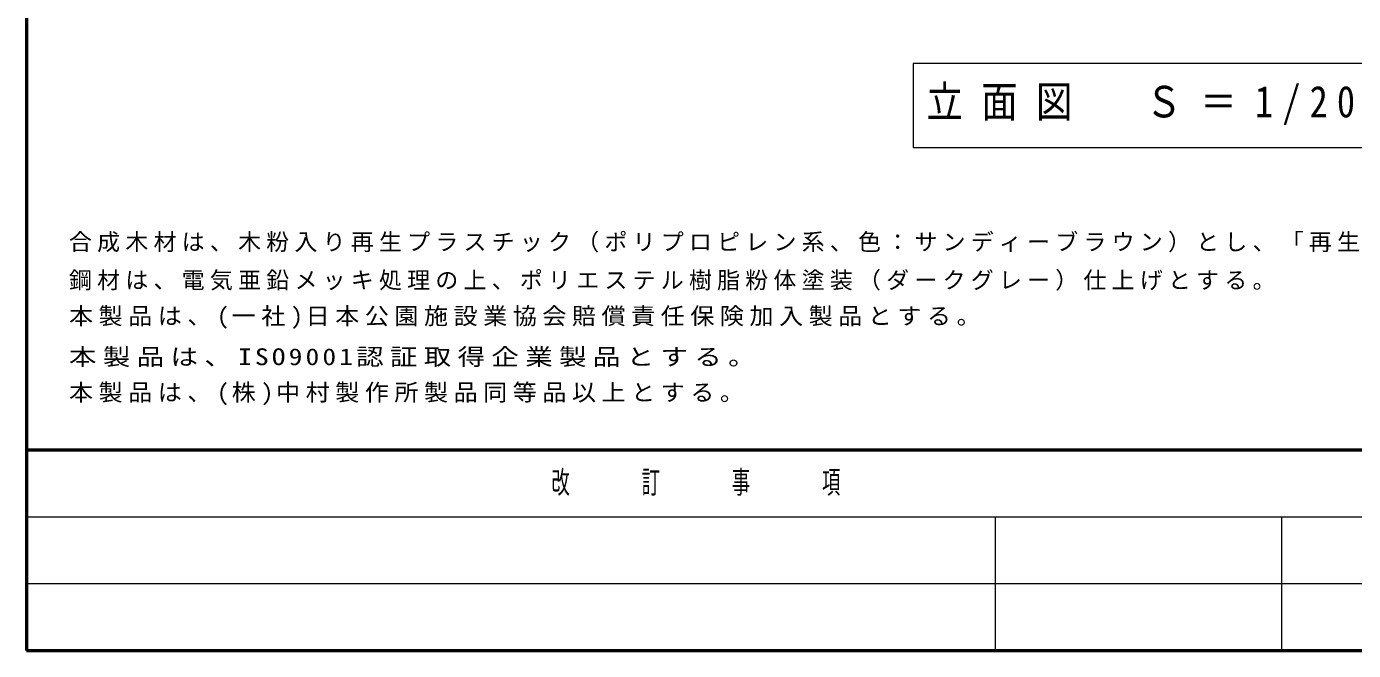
# Model space of a CAD drawing. Units: millimetres on the paper, scale 1:20. Extents: x -385 to 0, y 0 to 267.
# Drawn here: x -385 to -246, y 0 to 65.3 of the extents above; entities that cross this region are included whole.
import ezdxf

# ---------------------------------------------------------------- set-up
doc = ezdxf.new("R2010")
doc.units = ezdxf.units.MM
doc.layers.add('LY_1', color=7, linetype='Continuous', lineweight=25)
doc.layers.add('LY_2', color=7, linetype='Continuous', lineweight=13)
doc.styles.add('ＭＳ ゴシック', font='')
doc.styles.get('ＭＳ ゴシック').set_extended_font_data('MS Gothic')

msp = doc.modelspace()

# ---------------------------------------------------------------- linework, layer by layer
at = {"layer": 'LY_1', "lineweight": 13}
for p, q in [((-292.106, 61.483), (-292.106, 52.683)), ((-244.306, 61.483), (-292.106, 61.483)), ((-292.106, 52.683), (-244.306, 52.683))]:
    msp.add_line(p, q, dxfattribs=at)
at = {"layer": 'LY_2', "lineweight": 50}
for p, q in [((-385, 267), (-385, 0)), ((-385, 21), (0, 21)), ((-385, 0), (0, 0))]:
    msp.add_line(p, q, dxfattribs=at)
at = {"layer": 'LY_2'}
for p, q in [((-385, 14), (-243.5, 14)), ((-283.5, 14), (-283.5, 0)), ((-253.5, 14), (-253.5, 0)), ((-385, 7), (-243.5, 7))]:
    msp.add_line(p, q, dxfattribs=at)

# ---------------------------------------------------------------- texts
at = {"layer": 'LY_1', "style": 'ＭＳ ゴシック'}
for s, insert, char_height, attachment_point in [('\\T1.5;\\W0.85;立面図\u3000Ｓ＝1/20', (-290.706, 57.083), 3.299, 4), ('\\T1.23;合成木材は、木粉入り再生プラスチック（ポリプロピレン系、色：サンディーブラウン）とし、「再生有機系建材認定基準」適合品とする。', (-380.55, 41.685), 1.76, 7), ('\\T1.23;鋼材は、電気亜鉛メッキ処理の上、ポリエステル樹脂粉体塗装（ダークグレー）仕上げとする。', (-380.55, 37.685), 1.76, 7), ('\\T1.23;\\W1.05;本製品は、(一社)日本公園施設業協会賠償責任保険加入製品とする。', (-380.55, 33.685), 1.76, 7), ('\\T1.23;\\W1.2;本製品は、ISO9001認証取得企業製品とする。', (-380.55, 29.685), 1.76, 7), ('\\T1.23;\\W1.05;本製品は、(株)中村製作所製品同等品以上とする。', (-380.55, 25.685), 1.76, 7)]:
    msp.add_mtext(s, dxfattribs=dict(at, insert=insert, char_height=char_height, attachment_point=attachment_point))
at = {"layer": 'LY_2', "color": 4, "insert": (-314.25, 17.5), "char_height": 2.346, "attachment_point": 5, "style": 'ＭＳ ゴシック'}
msp.add_mtext('\\T1.64;\\W0.6;改\u3000\u3000訂\u3000\u3000事\u3000\u3000項', dxfattribs=at)

doc.saveas('drawing.dxf')
